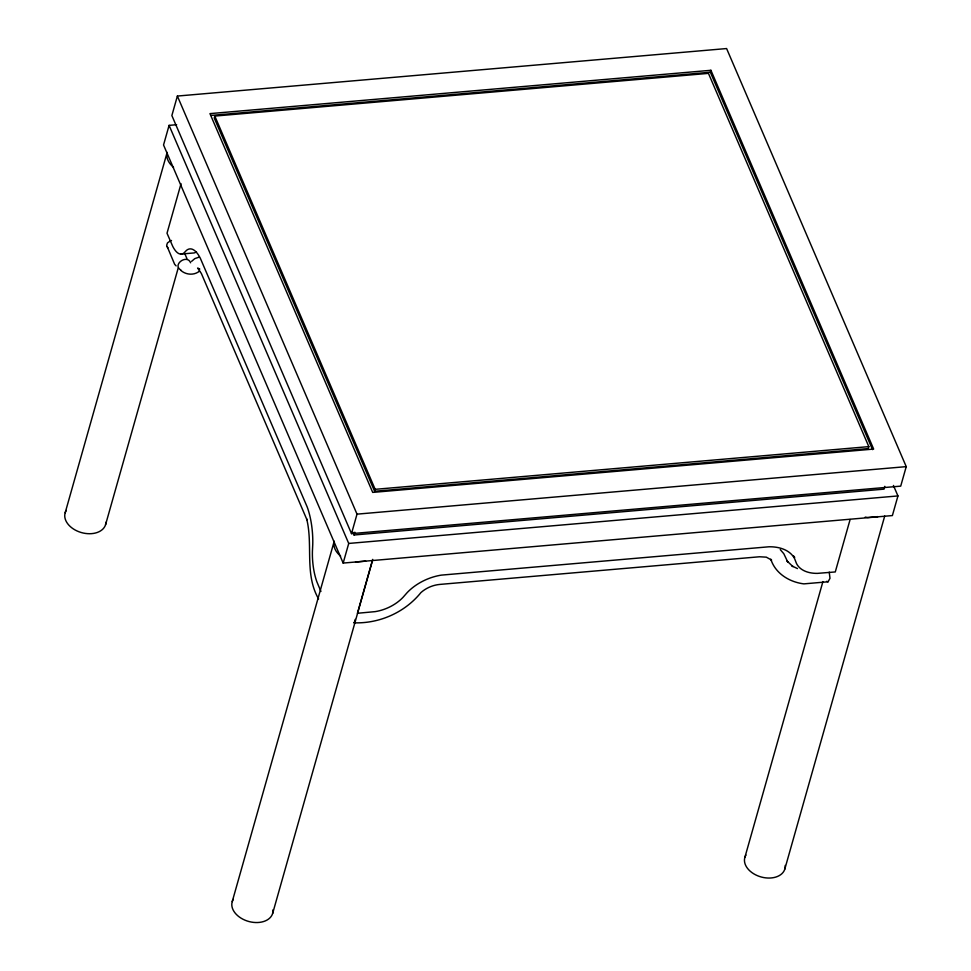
<?xml version="1.0" encoding="UTF-8"?>
<svg xmlns="http://www.w3.org/2000/svg" width="971" height="971" viewBox="0 0 971 971"><rect width="100%" height="100%" fill="white"/><g stroke="black" fill="none" stroke-linecap="round" stroke-linejoin="round"><path stroke-width="1.46" d="M355.216 619.377L354.864 620.7M176.637 124.713L169.088 125.368L163.541 144.982L343.164 563.071L892.385 515.565L897.944 495.938L893.429 485.451M177.377 96.056L171.867 115.549L351.502 533.637L900.712 486.131L906.234 466.638L726.599 48.55L177.377 96.056L357.012 514.145L351.502 533.637M65.178 512.773L167.158 152.386C165.604 158.188 169.172 163.771 173.554 167.279M181.031 183.701L167.012 233.234L172.753 246.391A33.621 11.895 85.1 0 0 184.138 252.8L186.396 250.469A41.219 14.589 85.1 0 1 200.354 258.322L307.2 506.983A41.219 14.589 85.1 0 1 312.747 544.537L312.419 551.37A33.621 11.895 85.1 0 0 316.947 582.005L320.928 591.448M214.797 116.071L214.239 118.025L374.612 491.277L868.268 448.578L868.814 446.624L708.454 73.371L214.797 116.071L375.158 489.323L374.612 491.277M105.56 524.716L178.227 267.923M232.239 901.598L334.218 541.211C332.652 547.037 336.257 552.548 340.615 556.104M343.164 563.071L348.723 543.444L169.088 125.368M884.812 486.337L884.023 489.141L354.039 534.997L354.828 532.193M372.694 559.381L357.437 613.271L375.122 611.633A33.621 21.471 -23.3 0 0 402.953 597.408L407.225 592.565A41.219 26.326 -23.3 0 1 441.344 575.123L769.044 546.782A41.219 26.326 -23.3 0 1 794.764 559.041L796.438 563.374A33.621 21.471 -23.3 0 0 817.412 573.375L835.278 571.943L850.111 519.509M272.62 913.541L372.524 560.449M872.516 449.634L710.359 72.23L710.918 70.288L209.954 113.619L372.706 492.406L873.657 449.075L710.918 70.288M744.891 857.332L822.923 581.58M784.799 869.142L884.715 516.062M354.136 622.472L354.524 621.78M191.615 261.345L194.795 258.626L198.812 257.23M199.577 271.043C194.224 275.606 185.959 274.987 180.824 270.399M353.699 622.812C379.248 623.795 404.822 612.519 420.916 592.589C426.172 587.916 432.969 585.028 439.972 584.408L759.528 556.771L766.313 557.16L771.581 560.073L770.804 559.211C775.38 573.497 789.387 582.09 803.879 583.874L828.093 581.775L829.987 578.315L829.246 572.125M365.666 561.129L355.507 562.003M877.942 516.633L867.904 517.507A20.804 14.213 15.8 0 1 865.246 517.094M210.913 115.44L710.359 72.23M180.8 254.086L193.12 253.018A33.621 11.895 85.1 0 0 196.458 251.732M375.158 489.323L868.814 446.624M357.012 514.145L906.234 466.638M348.723 543.444L897.944 495.938M828.093 581.775L826.637 581.338M199.079 268.955L199.783 269.076L197.611 268.057L201.361 273.482L306.945 519.764L306.69 518.987C313.196 545.241 304.311 574.152 318.573 598.901M797.47 568.581L791.996 565.972L792.967 566.627L787.105 561.068L787.797 562.1L783.815 553.737L780.235 549.562M180.934 270.084C171.758 264.84 186.978 253.747 190.632 262.789M176.115 265.896L174.634 264.27L166.648 245.287L167.485 242.896L169.974 241.172A7.064 4.806 -14.2 0 1 171.515 240.505M167.886 247.751L167.048 246.61M352.837 532.205L354.039 534.997M184.611 253.237L186.942 258.65M794.739 557.39A33.621 21.471 -23.3 0 1 793.416 555.728M105.997 522.24A21.059 14.383 15.8 0 1 81.103 532.484A21.059 14.383 15.8 0 1 66.234 510.467M273.033 909.778A21.059 14.383 15.8 0 1 249.037 921.552A21.059 14.383 15.8 0 1 233.295 899.292M785.211 865.428A20.804 14.213 15.8 0 1 761.495 877.068A20.804 14.213 15.8 0 1 745.934 855.063"/></g></svg>
